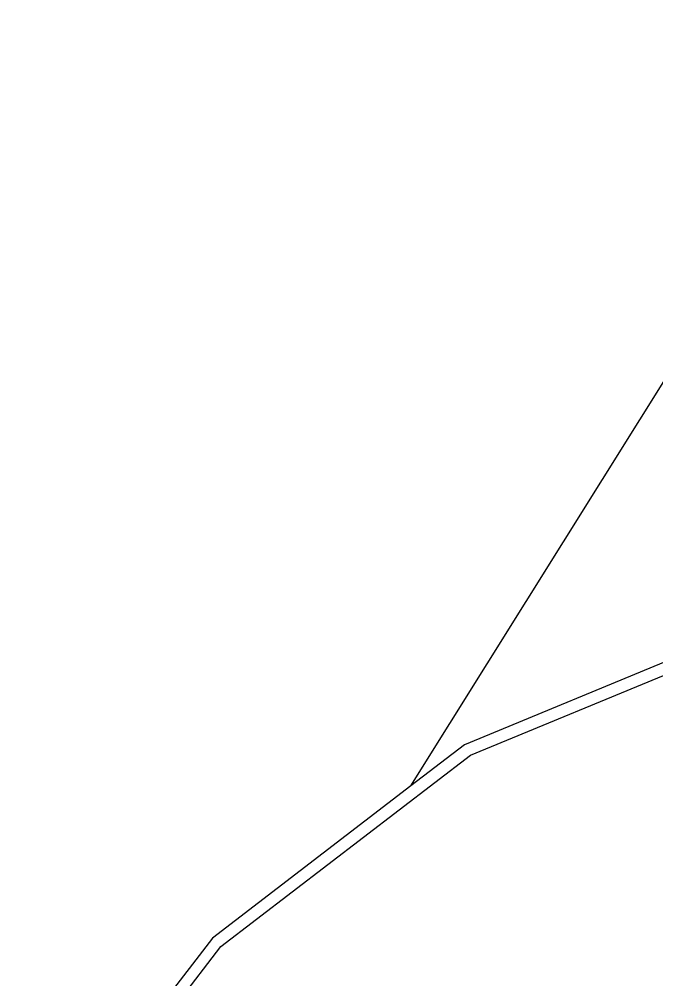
# Model space of a CAD drawing. Extents: x -35 to 41, y -65 to 61.
# Drawn here: x -20.88 to -13.14, y 46.18 to 57.84 of the extents above; entities that cross this region are included whole.
import ezdxf

# ---------------------------------------------------------------- set-up
doc = ezdxf.new("R2010")
doc.units = 0
doc.layers.get('0').update_dxf_attribs({"linetype": 'CONTINUOUS'})

msp = doc.modelspace()

# ---------------------------------------------------------------- linework, layer by layer
for p, q in [((-16.125, 48.529), (-10.307, 57.838)), ((-11.915, 50.502), (-15.474, 49.028)), ((-15.401, 48.901), (-11.877, 50.361)), ((-15.474, 49.028), (-16.125, 48.529)), ((-18.427, 46.58), (-15.401, 48.901)), ((-16.125, 48.529), (-18.53, 46.683)), ((-18.53, 46.683), (-20.875, 43.627)), ((-20.748, 43.554), (-18.427, 46.58))]:
    msp.add_line(p, q)

doc.saveas('drawing.dxf')
